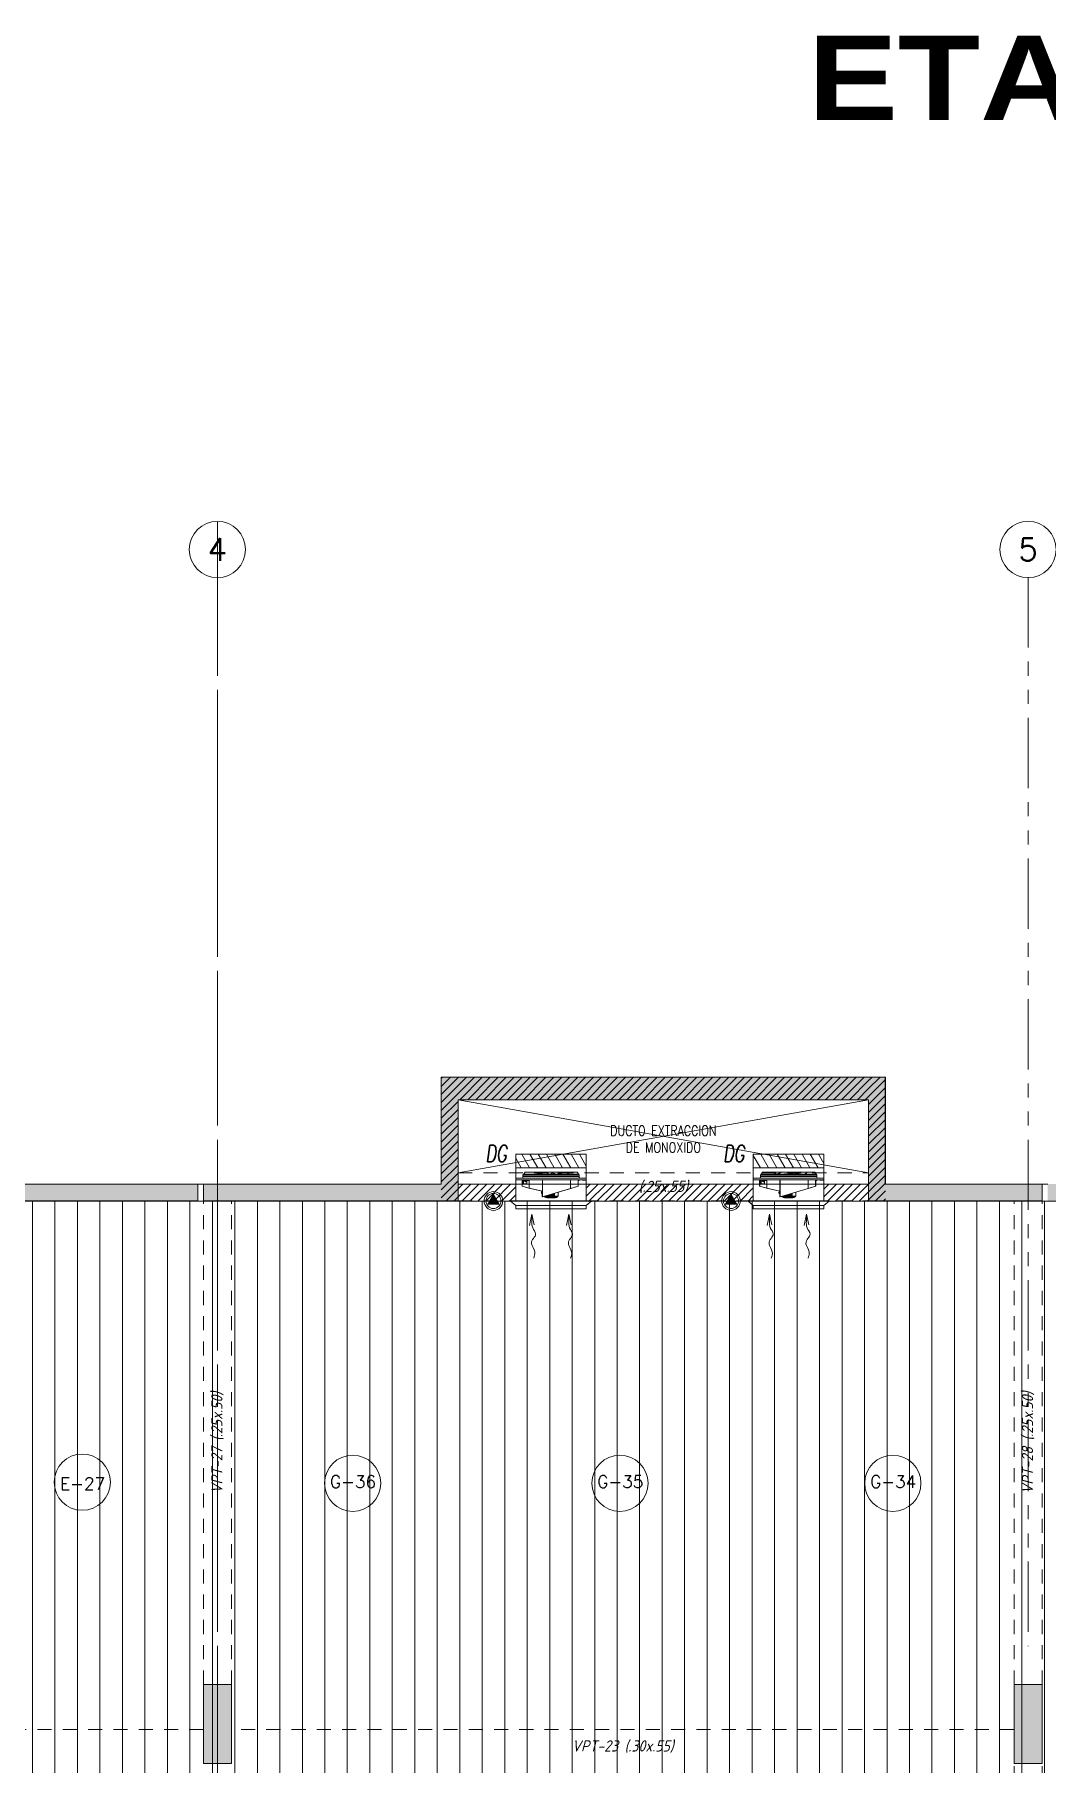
# Model space of a CAD drawing. Header units: millimetres. Extents: x 2085 to 2829, y 1352 to 1631.
# Drawn here: x 2133.4 to 2142.4, y 1454.09 to 1469.46 of the extents above; entities that cross this region are included whole.
import ezdxf
from ezdxf.enums import TextEntityAlignment as Align

# ---------------------------------------------------------------- set-up
doc = ezdxf.new("R2010")
doc.units = ezdxf.units.MM
for name, pattern in [('CENTER', [2, 1.25, -0.25, 0.25, -0.25]), ('HIDDEN', [0.375, 0.25, -0.125]), ('HIDDEN2', [0.1875, 0.125, -0.0625]), ('PHANTOM', [2.5, 1.25, -0.25, 0.25, -0.25, 0.25, -0.25]), ('PHANTOM2', [1.25, 0.625, -0.125, 0.125, -0.125, 0.125, -0.125])]:
    doc.linetypes.add(name, pattern=pattern)
doc.layers.get('0').update_dxf_attribs({"color": 251, "lineweight": 9})
for name, color, linetype, lineweight in [('A-EJES', 251, 'PHANTOM', 9), ('A-ESTRUCTURA-HATCH', 251, 'Continuous', 13), ('A-ESTRUCTURA-PLACAS', 251, 'Continuous', 13), ('A-ESTRUCTURA-VIGAS', 251, 'HIDDEN2', 13), ('A-HATCH', 251, 'Continuous', 9), ('A-LINEAS', 251, 'Continuous', 9), ('A-MUROS', 251, 'Continuous', 9), ('A-NUMERO ESTAC', 251, 'Continuous', 13), ('A-TEXTO-INDICACIONES', 251, 'Continuous', 13), ('A_30_Extractores', 251, 'Continuous', 13), ('L-03_EQUIP-ACCES', 251, 'Continuous', 13), ('L3 Equipos y Ductos', 251, 'Continuous', 13), ('L4 Linea mediana', 251, 'Continuous', 13), ('L6 Linea fina', 251, 'Continuous', 13), ('MURO CF 120', 251, 'Continuous', 13)]:
    doc.layers.add(name, color=color, linetype=linetype, lineweight=lineweight)
doc.layers.add('A-ETAPAS', color=251, linetype='Continuous', lineweight=9, plot=False)
doc.layers.add('A_50_Vigas Chata', color=251, linetype='HIDDEN', lineweight=13, plot=False)
doc.styles.add('APPIA -TEXTOS-GENERALES', font='isocp.shx', dxfattribs={"oblique": 15})
doc.styles.add('JNV ING', font='romans.shx', dxfattribs={"width": 0.7, "oblique": 8, "height": 0.15})
doc.styles.add('R160-75', font='ariblk.ttf', dxfattribs={"height": 0.6})
doc.styles.add('ROMANS', font='romans.shx', dxfattribs={"width": 0.8})
pattern_1 = [(45, (2210.24863, 1494.23531), (-0.03535534, 0.03535534), [])]

# ---------------------------------------------------------------- blocks, each defined once
blk = doc.blocks.new('EST P2')
at = {"layer": 'A-ESTRUCTURA-HATCH'}
h = blk.add_hatch(color=256, dxfattribs=at)
h.dxf.hatch_style = 1
h.paths.add_polyline_path([(-19.425, 5.95), (-23.374, 5.95), (-23.374, 5), (-25.49, 5), (-25.49, 4.85), (-23.224, 4.85), (-23.224, 5.75), (-19.575, 5.75), (-19.575, 4.85), (-18.03, 4.85), (-18.03, 5), (-19.425, 5)])
h.paths.add_polyline_path([(-25.54, 5), (-32.4, 5), (-32.4, 4.85), (-25.54, 4.85)])
h.paths.add_polyline_path([(-32.45, 5), (-39.91, 5), (-39.91, 4.85), (-32.45, 4.85)])
h.paths.add_polyline_path([(-39.96, 5), (-44.735, 5), (-44.735, 4.85), (-39.96, 4.85)])
h.paths.add_polyline_path([(-44.785, 5.05), (-45.035, 5.05), (-45.035, 0.15), (-47.24, 0.15), (-47.24, -0.15), (-44.785, -0.15)])
h.paths.add_polyline_path([(-46.99, -0.2), (-47.24, -0.2), (-47.24, -6.1), (-46.99, -6.1)])
h.paths.add_polyline_path([(-46.99, -6.15), (-47.24, -6.15), (-47.24, -11.4), (-46.99, -11.4)])
h.paths.add_polyline_path([(-39.96, -11.15), (-46.94, -11.15), (-46.94, -11.3), (-39.96, -11.3)])
h.paths.add_polyline_path([(-32.45, -11.15), (-39.91, -11.15), (-39.91, -11.3), (-32.45, -11.3)])
h.paths.add_polyline_path([(-25.54, -11.15), (-32.4, -11.15), (-32.4, -11.3), (-25.54, -11.3)])
h.paths.add_polyline_path([(-18.03, -11.15), (-25.49, -11.15), (-25.49, -11.3), (-18.03, -11.3)])
h.paths.add_polyline_path([(-11.12, -11.15), (-17.98, -11.15), (-17.98, -11.3), (-11.12, -11.3)])
h.paths.add_polyline_path([(-3.61, -11.15), (-11.07, -11.15), (-11.07, -11.3), (-3.61, -11.3)])
h.paths.add_polyline_path([(3.6, -11.15), (-3.56, -11.15), (-3.56, -11.3), (3.6, -11.3)])
h.paths.add_polyline_path([(12.2, -11.15), (3.65, -11.15), (3.65, -11.3), (12.2, -11.3)])
h.paths.add_polyline_path([(18.02, -11.15), (12.25, -11.15), (12.25, -11.3), (18.02, -11.3)])
h.paths.add_polyline_path([(23.02, -11.15), (18.07, -11.15), (18.07, -11.3), (23.02, -11.3)])
h.paths.add_polyline_path([(30.23, -11.15), (23.07, -11.15), (23.07, -11.3), (30.23, -11.3)])
h.paths.add_polyline_path([(35.53, -11.15), (30.28, -11.15), (30.28, -11.3), (35.53, -11.3)])
h.paths.add_polyline_path([(43.04, -11.15), (35.58, -11.15), (35.58, -11.3), (43.04, -11.3)])
h.paths.add_polyline_path([(49.95, -11.15), (43.09, -11.15), (43.09, -11.3), (49.95, -11.3)])
h.paths.add_polyline_path([(57.46, -11.15), (50, -11.15), (50, -11.3), (57.46, -11.3)])
h.paths.add_polyline_path([(64.37, -11.15), (57.51, -11.15), (57.51, -11.3), (64.37, -11.3)])
h.paths.add_polyline_path([(71.88, -11.15), (64.42, -11.15), (64.42, -11.3), (71.88, -11.3)])
h.paths.add_polyline_path([(59.801, -0.15), (60.001, -0.15, -0.616916), (65.272, 2.496), (65.272, -0.15), (65.422, -0.15), (65.422, 2.378, -0.221665), (66.601, -0.15), (66.801, -0.15, 0.99999)], flags=0)
h.paths.add_polyline_path([(72.801, -0.15), (73.001, -0.15, 1), (53.601, -0.15), (53.801, -0.15, -1)])
h.paths.add_polyline_path([(53.376, 5), (51.865, 5), (51.865, 4.85), (53.376, 4.85)])
h.paths.add_polyline_path([(51.865, 5), (47.915, 5), (47.915, -0.15), (50.25, -0.15), (50.25, 0), (48.065, 0), (48.065, 2.05), (50.015, 2.05), (50.015, 2.2), (48.065, 2.2), (48.065, 4.85), (51.715, 4.85), (51.715, 1.9), (51.865, 1.9), (51.865, 4.85), (51.865, 4.85)])
h.paths.add_polyline_path([(47.865, 5), (43.09, 5), (43.09, 4.85), (47.865, 4.85)])
h.paths.add_polyline_path([(43.04, 5), (35.58, 5), (35.58, 4.85), (43.04, 4.85)])
h.paths.add_polyline_path([(32.726, 5.95), (28.776, 5.95), (28.776, 5), (23.07, 5), (23.07, 4.85), (28.926, 4.85), (28.926, 5.75), (32.576, 5.75), (32.576, 4.85), (35.53, 4.85), (35.53, 5), (32.726, 5)])
h.paths.add_polyline_path([(23.02, 5), (18.07, 5), (18.07, 4.85), (23.02, 4.85)])
h.paths.add_polyline_path([(18.02, 5), (12.25, 5), (12.25, 4.85), (18.02, 4.85)])
h.paths.add_polyline_path([(12.2, 5), (5.876, 5), (5.876, 4.85), (12.2, 4.85)])
h.paths.add_polyline_path([(3.775, 5), (-3.56, 5), (-3.56, 4.85), (-0.175, 4.85), (-0.175, -0.151), (1.925, -0.151), (1.925, 0), (-0.025, 0), (-0.025, 2.05), (3.775, 2.05), (3.775, 2.2), (-0.025, 2.2), (-0.025, 4.85), (3.625, 4.85), (3.625, 3.2), (3.775, 3.2)])
h.paths.add_polyline_path([(-3.61, 5), (-11.07, 5), (-11.07, 4.85), (-3.61, 4.85)])
h.paths.add_polyline_path([(-11.12, 5), (-17.98, 5), (-17.98, 4.85), (-11.12, 4.85)])
h = blk.add_hatch(color=256, dxfattribs=at)
h.dxf.hatch_style = 1
h.paths.add_polyline_path([(-3.56, -6.15), (-3.31, -6.15), (-3.31, -6.85), (-3.56, -6.85)])
h.paths.add_polyline_path([(-3.56, 0.55), (-3.31, 0.55), (-3.31, -0.15), (-3.56, -0.15)])
h.paths.add_polyline_path([(-3.86, -6.15), (-3.61, -6.15), (-3.61, -6.85), (-3.86, -6.85)])
h.paths.add_polyline_path([(-3.86, 0.55), (-3.61, 0.55), (-3.61, -0.15), (-3.86, -0.15)])
h.paths.add_polyline_path([(-11.07, -6.15), (-10.82, -6.15), (-10.82, -6.85), (-11.07, -6.85)])
h.paths.add_polyline_path([(-11.07, 0.55), (-10.82, 0.55), (-10.82, -0.15), (-11.07, -0.15)])
h.paths.add_polyline_path([(-18.28, -6.15), (-18.03, -6.15), (-18.03, -6.85), (-18.28, -6.85)])
h.paths.add_polyline_path([(-18.28, 0.55), (-18.03, 0.55), (-18.03, -0.15), (-18.28, -0.15)])
h.paths.add_polyline_path([(-25.49, -6.15), (-25.24, -6.15), (-25.24, -6.85), (-25.49, -6.85)])
h.paths.add_polyline_path([(-25.49, 0.55), (-25.24, 0.55), (-25.24, -0.15), (-25.49, -0.15)])
h.paths.add_polyline_path([(-32.7, -6.15), (-32.45, -6.15), (-32.45, -6.85), (-32.7, -6.85)])
h.paths.add_polyline_path([(-32.7, 0.55), (-32.45, 0.55), (-32.45, -0.15), (-32.7, -0.15)])
h.paths.add_polyline_path([(-39.91, -6.15), (-39.66, -6.15), (-39.66, -6.85), (-39.91, -6.85)])
h.paths.add_polyline_path([(-39.91, 0.55), (-39.66, 0.55), (-39.66, -0.15), (-39.91, -0.15)])
h.paths.add_polyline_path([(3.65, -6.15), (3.9, -6.15), (3.9, -6.85), (3.65, -6.85)])
h.paths.add_polyline_path([(3.626, 0.55), (3.9, 0.55), (3.9, -0.15), (3.626, -0.15)])
h.paths.add_polyline_path([(42.79, -6.15), (43.04, -6.15), (43.04, -6.85), (42.79, -6.85)])
h.paths.add_polyline_path([(42.79, 0.55), (43.04, 0.55), (43.04, -0.15), (42.79, -0.15)])
h.paths.add_polyline_path([(35.58, -6.15), (35.83, -6.15), (35.83, -6.85), (35.58, -6.85)])
h.paths.add_polyline_path([(35.58, 0.55), (35.83, 0.55), (35.83, -0.15), (35.58, -0.15)])
h.paths.add_polyline_path([(35.28, -6.15), (35.53, -6.15), (35.53, -6.85), (35.28, -6.85)])
h.paths.add_polyline_path([(35.28, 0.55), (35.53, 0.55), (35.53, -0.15), (35.28, -0.15)])
h.paths.add_polyline_path([(30.28, -6.15), (30.53, -6.15), (30.53, -6.85), (30.28, -6.85)])
h.paths.add_polyline_path([(30.28, 0.55), (30.53, 0.55), (30.53, -0.15), (30.28, -0.15)])
h.paths.add_polyline_path([(23.07, -6.15), (23.32, -6.15), (23.32, -6.85), (23.07, -6.85)])
h.paths.add_polyline_path([(23.07, 0.55), (23.32, 0.55), (23.32, -0.15), (23.07, -0.15)])
h.paths.add_polyline_path([(18.07, -6.15), (18.32, -6.15), (18.32, -6.85), (18.07, -6.85)])
h.paths.add_polyline_path([(18.07, 0.55), (18.32, 0.55), (18.32, -0.15), (18.07, -0.15)])
h.paths.add_polyline_path([(10.86, -6.15), (11.11, -6.15), (11.11, -6.85), (10.86, -6.85)])
h.paths.add_polyline_path([(10.86, 0.55), (11.11, 0.55), (11.11, -0.15), (10.86, -0.15)])
h.paths.add_polyline_path([(71.63, -6.15), (71.88, -6.15), (71.88, -6.85), (71.63, -6.85)])
h.paths.add_polyline_path([(64.42, -6.15), (64.67, -6.15), (64.67, -6.85), (64.42, -6.85)])
h.paths.add_polyline_path([(57.21, -6.15), (57.46, -6.15), (57.46, -6.85), (57.21, -6.85)])
h.paths.add_polyline_path([(50, -6.15), (50.25, -6.15), (50.25, -6.85), (50, -6.85)])
at = {"layer": 'A-ESTRUCTURA-PLACAS'}
for points in [[(-19.425, 5), (-18.03, 5), (-18.03, 4.85), (-19.575, 4.85), (-19.575, 5.75), (-23.224, 5.75), (-23.224, 4.85), (-25.49, 4.85), (-25.49, 5), (-23.374, 5), (-23.374, 5.95), (-19.425, 5.95), (-19.425, 5)], [(-25.54, 5), (-25.54, 4.85), (-32.4, 4.85), (-32.4, 5), (-25.54, 5)]]:
    blk.add_lwpolyline(points, dxfattribs=at)
for points in [[(-19.425, 4.85), (-19.425, 4.85)], [(-25.49, 0.55), (-25.24, 0.55), (-25.24, -0.15), (-25.49, -0.15)], [(-18.28, 0.55), (-18.03, 0.55), (-18.03, -0.15), (-18.28, -0.15)]]:
    blk.add_lwpolyline(points, close=True, dxfattribs=at)
at = {"layer": 'A-ESTRUCTURA-VIGAS'}
for p, q in [((-23.224, 5.1), (-19.575, 5.1)), ((-23.224, 4.85), (-19.575, 4.85))]:
    blk.add_line(p, q, dxfattribs=at)
for points in [[(-25.49, 0.55), (-25.49, 4.85)], [(-25.24, 0.55), (-25.24, 4.85)], [(-18.28, 0.55), (-18.28, 4.85)], [(-18.03, 0.55), (-18.03, 4.85)], [(-25.49, 0.15), (-32.45, 0.15)], [(-18.28, 0.15), (-25.24, 0.15)], [(-18.28, -6.15), (-18.28, -0.15)], [(-18.03, -6.15), (-18.03, -0.15)]]:
    blk.add_lwpolyline(points, dxfattribs=at)
at = {"layer": 'A_50_Vigas Chata', "char_height": 0.1, "attachment_point": 5, "style": 'APPIA -TEXTOS-GENERALES'}
for s, insert in [('(.25x.55)', (-21.399, 4.975)), ('VPT-23 (.30x.55)', (-21.76, 0))]:
    blk.add_mtext(s, dxfattribs=dict(at, insert=insert))
at = {"layer": 'A_50_Vigas Chata', "char_height": 0.1, "attachment_point": 5, "rotation": 90, "style": 'APPIA -TEXTOS-GENERALES'}
for s, insert in [('VPT-27 (.25x.50)', (-25.365, 2.7)), ('VPT-28 (.25x.50)', (-18.155, 2.7))]:
    blk.add_mtext(s, dxfattribs=dict(at, insert=insert))
blk = doc.blocks.new('EJES 1P')
at = {"layer": 'A-EJES', "linetype": 'PHANTOM2'}
for points in [[(19.644, 5.345), (19.644, -4.158)], [(26.854, 5.345), (26.854, -4.158)]]:
    blk.add_lwpolyline(points, dxfattribs=at)
at = {"layer": 'A-EJES', "linetype": 'Continuous'}
for centre in [(19.644, 5.592), (26.854, 5.592)]:
    blk.add_circle(centre, 0.25, dxfattribs=at)
at = {"layer": 'A-EJES', "linetype": 'Continuous', "style": 'ROMANS'}
for s, p in [('4', (19.644, 5.592)), ('5', (26.854, 5.592))]:
    blk.add_text(s, height=0.2, dxfattribs=at).set_placement(p, align=Align.MIDDLE_CENTER)
blk = doc.blocks.new('HXT-500L')
at = {"layer": 'L-03_EQUIP-ACCES'}
for p, q in [((-171.553, 625.489), (-171.554, 625.489)), ((-171.554, 625.482), (-171.554, 625.482)), ((-171.554, 625.482), (-171.554, 625.481)), ((-171.554, 625.481), (-171.554, 625.481)), ((-171.554, 625.481), (-171.554, 625.459)), ((-171.554, 625.48), (-171.554, 625.48)), ((-171.554, 625.48), (-171.554, 625.479)), ((-171.554, 625.479), (-171.554, 625.478)), ((-171.554, 625.479), (-171.554, 625.479)), ((-171.554, 625.478), (-171.554, 625.478)), ((-171.554, 625.477), (-171.554, 625.478)), ((-171.554, 625.478), (-171.554, 625.478)), ((-171.554, 625.478), (-171.554, 625.478)), ((-171.554, 625.477), (-171.554, 625.477)), ((-171.554, 625.477), (-171.554, 625.477)), ((-171.554, 625.477), (-171.554, 625.476)), ((-171.554, 625.476), (-171.554, 625.476)), ((-171.554, 625.476), (-171.554, 625.475)), ((-171.554, 625.475), (-171.554, 625.475)), ((-171.554, 625.475), (-171.554, 625.474)), ((-171.554, 625.474), (-171.554, 625.474)), ((-171.554, 625.473), (-171.554, 625.474)), ((-171.554, 625.473), (-171.554, 625.473)), ((-171.554, 625.473), (-171.554, 625.472)), ((-171.554, 625.472), (-171.554, 625.472)), ((-171.554, 625.472), (-171.554, 625.472)), ((-171.554, 625.472), (-171.554, 625.472)), ((-171.554, 625.472), (-171.554, 625.471)), ((-171.554, 625.471), (-171.554, 625.471)), ((-171.554, 625.47), (-171.554, 625.471)), ((-171.554, 625.471), (-171.554, 625.471)), ((-171.554, 625.471), (-171.554, 625.471)), ((-171.554, 625.47), (-171.554, 625.47)), ((-171.554, 625.47), (-171.554, 625.47)), ((-171.554, 625.47), (-171.554, 625.47)), ((-171.554, 625.47), (-171.554, 625.469)), ((-171.554, 625.469), (-171.554, 625.469)), ((-171.554, 625.469), (-171.554, 625.469)), ((-171.554, 625.469), (-171.554, 625.469)), ((-171.554, 625.469), (-171.554, 625.469)), ((-171.554, 625.469), (-171.554, 625.469)), ((-171.554, 625.469), (-171.554, 625.469)), ((-171.554, 625.469), (-171.554, 625.469)), ((-171.554, 625.469), (-171.554, 625.469)), ((-171.554, 625.469), (-171.554, 625.469)), ((-171.554, 625.468), (-171.554, 625.468)), ((-171.554, 625.468), (-171.554, 625.468)), ((-171.554, 625.468), (-171.554, 625.468)), ((-171.554, 625.468), (-171.554, 625.468)), ((-171.554, 625.467), (-171.554, 625.467)), ((-171.554, 625.467), (-171.554, 625.467)), ((-171.554, 625.467), (-171.554, 625.467)), ((-171.554, 625.467), (-171.554, 625.466)), ((-171.554, 625.466), (-171.554, 625.466)), ((-171.554, 625.464), (-171.554, 625.464)), ((-171.554, 625.464), (-171.554, 625.463)), ((-171.554, 625.463), (-171.554, 625.463)), ((-171.554, 625.463), (-171.554, 625.461)), ((-171.554, 625.461), (-171.554, 625.461)), ((-171.554, 625.461), (-171.554, 625.461)), ((-171.554, 625.461), (-171.554, 625.461)), ((-171.554, 625.461), (-171.554, 625.461)), ((-171.554, 625.461), (-171.554, 625.461)), ((-171.554, 625.461), (-171.554, 625.461)), ((-171.554, 625.461), (-171.554, 625.461)), ((-171.554, 625.461), (-171.554, 625.461)), ((-171.554, 625.461), (-171.554, 625.461)), ((-171.554, 625.461), (-171.554, 625.461)), ((-171.554, 625.461), (-171.554, 625.461)), ((-171.554, 625.461), (-171.554, 625.461)), ((-171.554, 625.461), (-171.554, 625.461)), ((-171.554, 625.461), (-171.554, 625.461)), ((-171.554, 625.461), (-171.554, 625.461)), ((-171.554, 625.461), (-171.554, 625.461)), ((-171.554, 625.461), (-171.554, 625.461)), ((-171.554, 625.461), (-171.554, 625.461)), ((-171.554, 625.461), (-171.554, 625.461)), ((-171.554, 625.461), (-171.554, 625.461)), ((-171.554, 625.461), (-171.554, 625.461)), ((-171.554, 625.461), (-171.554, 625.461)), ((-171.554, 625.461), (-171.554, 625.461)), ((-171.554, 625.461), (-171.554, 625.461)), ((-171.554, 625.461), (-171.554, 625.461)), ((-171.554, 625.461), (-171.554, 625.461)), ((-171.554, 625.461), (-171.554, 625.461)), ((-171.554, 625.461), (-171.554, 625.461)), ((-171.554, 625.461), (-171.554, 625.461)), ((-171.554, 625.461), (-171.554, 625.461)), ((-171.554, 625.461), (-171.554, 625.461)), ((-171.554, 625.461), (-171.554, 625.461)), ((-171.554, 625.461), (-171.554, 625.461)), ((-171.554, 625.461), (-171.554, 625.461)), ((-171.554, 625.461), (-171.554, 625.461)), ((-171.554, 625.461), (-171.554, 625.461)), ((-171.554, 625.461), (-171.554, 625.461)), ((-171.554, 625.461), (-171.554, 625.461)), ((-171.554, 625.461), (-171.554, 625.461)), ((-171.554, 625.46), (-171.554, 625.46)), ((-171.554, 625.46), (-171.554, 625.46)), ((-171.554, 625.459), (-171.554, 625.459)), ((-171.554, 625.459), (-171.554, 625.457)), ((-171.554, 625.459), (-171.554, 625.459)), ((-171.553, 625.459), (-171.554, 625.459)), ((-171.554, 625.457), (-171.554, 625.457)), ((-171.553, 625.476), (-171.553, 625.489)), ((-171.553, 625.459), (-171.553, 625.474)), ((-171.554, 625.383), (-171.554, 625.383)), ((-171.557, 624.866), (-171.569, 624.866)), ((-171.557, 624.866), (-171.555, 624.866)), ((-171.556, 624.868), (-171.555, 624.868)), ((-171.555, 624.868), (-171.555, 624.868)), ((-171.554, 624.868), (-171.554, 624.868))]:
    blk.add_line(p, q, dxfattribs=at)
blk.add_arc((-171.556, 624.866), 0.00175, 74.0681, 180, dxfattribs=at)
for points, knots in [([(-171.554, 624.868), (-171.554, 624.868), (-171.554, 624.868), (-171.554, 624.868), (-171.554, 624.868), (-171.555, 624.868), (-171.555, 624.868)], [0, 0, 0, 0, 0.250006, 0.499998, 0.750003, 1, 1, 1, 1]), ([(-171.555, 624.866), (-171.555, 624.866), (-171.555, 624.866), (-171.554, 624.867), (-171.554, 624.867), (-171.554, 624.867), (-171.554, 624.867), (-171.554, 624.868), (-171.554, 624.868)], [0, 0, 0, 0, 0.1931915, 0.332491, 0.5000012, 0.6675015, 0.8068052, 1, 1, 1, 1])]:
    blk.add_open_spline(points, degree=3, knots=knots, dxfattribs=at)
for points in [[(-171.554, 624.868), (-171.555, 624.868)], [(-171.555, 624.868), (-171.555, 624.866)], [(-171.555, 624.868), (-171.554, 624.868)], [(-171.555, 624.868), (-171.555, 624.868)]]:
    blk.add_open_spline(points, degree=1, dxfattribs=at)
at = {"layer": 'L3 Equipos y Ductos'}
for p, q in [((-171.604, 625.429), (-171.604, 624.932)), ((-171.596, 625.43), (-171.596, 624.93)), ((-171.585, 625.43), (-171.585, 624.93)), ((-171.569, 624.866), (-171.569, 625.494)), ((-171.569, 625.494), (-171.557, 625.494)), ((-171.555, 625.494), (-171.557, 625.494)), ((-171.555, 625.492), (-171.556, 625.492)), ((-171.555, 624.868), (-171.555, 625.492)), ((-171.555, 625.492), (-171.555, 625.492)), ((-171.554, 625.494), (-171.554, 625.494)), ((-171.554, 625.494), (-171.554, 625.383)), ((-171.554, 625.494), (-171.554, 625.383)), ((-171.554, 625.451), (-171.554, 625.451)), ((-171.554, 625.445), (-171.554, 625.451)), ((-171.554, 625.451), (-171.554, 625.451)), ((-171.554, 625.445), (-171.554, 625.445)), ((-171.554, 625.445), (-171.554, 625.445)), ((-171.554, 625.44), (-171.554, 625.44)), ((-171.554, 625.433), (-171.554, 625.44)), ((-171.554, 625.433), (-171.554, 625.433)), ((-171.554, 625.428), (-171.554, 625.428)), ((-171.554, 625.425), (-171.554, 625.425)), ((-171.554, 625.423), (-171.554, 625.423)), ((-171.554, 625.422), (-171.554, 625.422)), ((-171.554, 625.421), (-171.54, 625.421)), ((-171.554, 625.42), (-171.54, 625.42)), ((-171.549, 625.421), (-171.549, 625.428)), ((-171.54, 625.421), (-171.499, 625.421)), ((-171.54, 625.42), (-171.499, 625.42)), ((-171.499, 625.421), (-171.499, 625.42)), ((-171.499, 625.421), (-171.477, 625.355)), ((-171.499, 625.42), (-171.477, 625.353)), ((-171.554, 624.868), (-171.554, 625.383)), ((-171.554, 625.353), (-171.54, 625.353)), ((-171.554, 625.353), (-171.54, 625.353)), ((-171.54, 625.353), (-171.477, 625.353)), ((-171.54, 625.353), (-171.477, 625.353)), ((-171.477, 625.355), (-171.477, 625.353)), ((-171.477, 625.355), (-171.404, 625.105)), ((-171.477, 625.355), (-171.477, 625.353)), ((-171.477, 625.353), (-171.404, 625.104)), ((-171.554, 625.104), (-171.404, 625.104)), ((-171.454, 625.103), (-171.554, 625.103)), ((-171.482, 624.985), (-171.549, 624.985)), ((-171.482, 624.985), (-171.549, 624.985)), ((-171.549, 624.954), (-171.549, 624.984)), ((-171.548, 624.969), (-171.548, 624.946)), ((-171.548, 624.946), (-171.548, 624.969)), ((-171.547, 624.965), (-171.547, 624.963)), ((-171.543, 624.965), (-171.547, 624.965)), ((-171.547, 624.963), (-171.547, 624.956)), ((-171.543, 624.963), (-171.547, 624.963)), ((-171.543, 624.963), (-171.543, 624.965)), ((-171.52, 624.965), (-171.543, 624.965)), ((-171.543, 624.964), (-171.543, 624.963)), ((-171.543, 624.956), (-171.543, 624.963)), ((-171.543, 624.963), (-171.543, 624.956)), ((-171.537, 624.962), (-171.537, 624.954)), ((-171.52, 624.935), (-171.52, 624.965)), ((-171.515, 624.932), (-171.515, 624.961)), ((-171.499, 624.924), (-171.482, 624.985)), ((-171.499, 624.922), (-171.482, 624.983)), ((-171.482, 624.985), (-171.454, 625.103)), ((-171.482, 624.983), (-171.454, 625.101)), ((-171.454, 625.103), (-171.454, 625.101)), ((-171.454, 625.102), (-171.404, 625.102)), ((-171.404, 625.105), (-171.404, 625.104)), ((-171.404, 625.105), (-171.404, 625.102)), ((-171.404, 625.102), (-171.404, 625.102)), ((-171.554, 624.932), (-171.515, 624.932)), ((-171.554, 624.924), (-171.499, 624.924)), ((-171.554, 624.922), (-171.499, 624.922)), ((-171.549, 624.938), (-171.549, 624.954)), ((-171.543, 624.956), (-171.547, 624.956)), ((-171.547, 624.956), (-171.547, 624.951)), ((-171.543, 624.951), (-171.547, 624.951)), ((-171.544, 624.935), (-171.544, 624.951)), ((-171.52, 624.935), (-171.544, 624.935)), ((-171.543, 624.951), (-171.543, 624.956)), ((-171.543, 624.956), (-171.543, 624.951)), ((-171.499, 624.924), (-171.499, 624.922))]:
    blk.add_line(p, q, dxfattribs=at)
at = {"layer": 'L3 Equipos y Ductos', "flags": 128}
for points in [[(-171.549, 625.428), (-171.549, 625.428), (-171.549, 625.429), (-171.55, 625.429), (-171.55, 625.43), (-171.551, 625.43), (-171.552, 625.43), (-171.553, 625.43), (-171.554, 625.43)], [(-171.549, 624.984), (-171.549, 624.984), (-171.549, 624.985), (-171.55, 624.985), (-171.55, 624.986), (-171.551, 624.986), (-171.552, 624.987), (-171.553, 624.987), (-171.554, 624.987)], [(-171.515, 624.961), (-171.516, 624.962), (-171.516, 624.963), (-171.516, 624.963), (-171.517, 624.964), (-171.518, 624.964), (-171.518, 624.964), (-171.519, 624.965), (-171.52, 624.965)], [(-171.549, 624.954), (-171.549, 624.955), (-171.549, 624.955), (-171.55, 624.956), (-171.55, 624.956), (-171.551, 624.957), (-171.552, 624.957), (-171.553, 624.957), (-171.554, 624.957)], [(-171.544, 624.935), (-171.545, 624.935), (-171.546, 624.935), (-171.547, 624.935), (-171.547, 624.936), (-171.548, 624.936), (-171.548, 624.937), (-171.549, 624.937), (-171.549, 624.938)], [(-171.515, 624.932), (-171.516, 624.932), (-171.516, 624.933), (-171.516, 624.933), (-171.517, 624.934), (-171.518, 624.934), (-171.518, 624.935), (-171.519, 624.935), (-171.52, 624.935)]]:
    blk.add_lwpolyline(points, dxfattribs=at)
at = {"layer": 'L3 Equipos y Ductos'}
for centre, radius, start, end in [((-171.594, 625.399), 0.0308, 92.5617, 108.6127), ((-171.585, 625.46), 0.03, 270, 303.389), ((-171.556, 625.494), 0.00175, 180, 285.9319), ((-171.548, 624.969), 0.00025, 0, 90), ((-171.544, 624.97), 0.0056, 229.9059, 269.7209), ((-171.594, 624.961), 0.0308, 251.3873, 267.4383), ((-171.585, 624.9), 0.03, 56.611, 90), ((-171.548, 624.946), 0.00025, 270, 0)]:
    blk.add_arc(centre, radius, start, end, dxfattribs=at)
for centre, major_axis, ratio, start_param, end_param in [((-171.547, 624.964), (0, 0.000546), 0.916174, 0, 1.570796), ((-171.547, 624.963), (0.0005, 0), 0.872058, 1.570796, 3.141593), ((-171.543, 624.964), (0, 0.000546), 0.916174, 4.712389, 6.283185), ((-171.543, 624.963), (0.0005, 0), 0.872058, 0, 1.570796), ((-171.547, 624.956), (0.0005, 0), 0.219437, 3.141593, 4.712389), ((-171.547, 624.951), (0, 0.000546), 0.916174, 1.570796, 3.141593), ((-171.543, 624.956), (0.0005, 0), 0.219437, 4.712389, 6.283185), ((-171.543, 624.951), (0, 0.000546), 0.916174, 3.141593, 4.712389)]:
    blk.add_ellipse(centre, major_axis=major_axis, ratio=ratio, start_param=start_param, end_param=end_param, dxfattribs=at)
for points in [[(-171.585, 625.43), (-171.596, 625.43)], [(-171.555, 625.494), (-171.555, 625.493)], [(-171.555, 625.492), (-171.554, 625.492)], [(-171.554, 625.492), (-171.555, 625.492)], [(-171.555, 625.492), (-171.555, 625.492)], [(-171.477, 625.355), (-171.477, 625.355)], [(-171.477, 625.353), (-171.477, 625.353)], [(-171.548, 624.969), (-171.549, 624.969)], [(-171.537, 624.962), (-171.543, 624.962)], [(-171.482, 624.985), (-171.482, 624.983)], [(-171.482, 624.985), (-171.482, 624.985)], [(-171.482, 624.985), (-171.482, 624.983)], [(-171.482, 624.983), (-171.482, 624.983)], [(-171.404, 625.105), (-171.404, 625.105)], [(-171.596, 624.93), (-171.585, 624.93)], [(-171.549, 624.946), (-171.548, 624.946)], [(-171.543, 624.954), (-171.537, 624.954)]]:
    blk.add_open_spline(points, degree=1, dxfattribs=at)
for points, knots in [([(-171.554, 625.493), (-171.554, 625.493), (-171.554, 625.493), (-171.554, 625.494), (-171.554, 625.494), (-171.555, 625.494), (-171.555, 625.494), (-171.555, 625.494)], [0, 0, 0, 0, 0.137861, 0.354203, 0.570558, 0.750476, 1, 1, 1, 1]), ([(-171.555, 625.492), (-171.555, 625.492), (-171.554, 625.492), (-171.554, 625.492), (-171.554, 625.492), (-171.554, 625.492), (-171.554, 625.492)], [0, 0, 0, 0, 0.249997, 0.500002, 0.749994, 1, 1, 1, 1]), ([(-171.404, 625.104), (-171.404, 625.104), (-171.404, 625.103), (-171.404, 625.103), (-171.404, 625.102), (-171.404, 625.102)], [0, 0, 0, 0, 0.260203, 0.520403, 1, 1, 1, 1])]:
    blk.add_open_spline(points, degree=3, knots=knots, dxfattribs=at)
at = {"layer": 'L4 Linea mediana'}
for p, q in [((-171.624, 625.409), (-171.624, 625.344)), ((-171.624, 625.344), (-171.624, 625.267)), ((-171.624, 625.267), (-171.624, 625.255)), ((-171.62, 625.344), (-171.62, 625.343)), ((-171.624, 625.246), (-171.624, 625.193)), ((-171.623, 625.193), (-171.624, 625.193)), ((-171.624, 625.116), (-171.624, 625.193)), ((-171.623, 625.116), (-171.624, 625.116)), ((-171.623, 625.116), (-171.623, 625.193)), ((-171.621, 625.198), (-171.621, 625.194)), ((-171.62, 625.199), (-171.62, 625.193)), ((-171.61, 625.199), (-171.604, 625.199)), ((-171.445, 625.244), (-171.409, 625.244)), ((-171.407, 625.211), (-171.435, 625.211)), ((-171.434, 625.207), (-171.407, 625.207)), ((-171.407, 625.201), (-171.432, 625.201)), ((-171.431, 625.197), (-171.407, 625.197)), ((-171.407, 625.191), (-171.429, 625.191)), ((-171.428, 625.188), (-171.407, 625.188)), ((-171.428, 625.187), (-171.407, 625.187)), ((-171.407, 625.181), (-171.426, 625.181)), ((-171.425, 625.177), (-171.407, 625.177)), ((-171.407, 625.171), (-171.423, 625.171)), ((-171.422, 625.167), (-171.407, 625.167)), ((-171.407, 625.161), (-171.42, 625.161)), ((-171.419, 625.157), (-171.407, 625.157)), ((-171.407, 625.151), (-171.417, 625.151)), ((-171.416, 625.147), (-171.407, 625.147)), ((-171.409, 625.13), (-171.411, 625.13)), ((-171.409, 625.244), (-171.409, 625.229)), ((-171.409, 625.24), (-171.404, 625.24)), ((-171.409, 625.229), (-171.409, 625.223)), ((-171.409, 625.223), (-171.404, 625.223)), ((-171.409, 625.223), (-171.409, 625.213)), ((-171.409, 625.213), (-171.409, 625.211)), ((-171.409, 625.147), (-171.409, 625.139)), ((-171.409, 625.139), (-171.409, 625.123)), ((-171.409, 625.139), (-171.404, 625.139)), ((-171.409, 625.124), (-171.409, 625.124)), ((-171.409, 625.122), (-171.404, 625.122)), ((-171.407, 625.211), (-171.404, 625.211)), ((-171.407, 625.207), (-171.407, 625.211)), ((-171.407, 625.197), (-171.407, 625.201)), ((-171.407, 625.188), (-171.407, 625.191)), ((-171.407, 625.187), (-171.407, 625.188)), ((-171.407, 625.177), (-171.407, 625.181)), ((-171.407, 625.167), (-171.407, 625.171)), ((-171.407, 625.157), (-171.407, 625.161)), ((-171.404, 625.151), (-171.407, 625.151)), ((-171.407, 625.147), (-171.407, 625.151)), ((-171.404, 625.24), (-171.404, 625.242)), ((-171.404, 625.24), (-171.404, 625.223)), ((-171.404, 625.223), (-171.404, 625.211)), ((-171.404, 625.151), (-171.404, 625.211)), ((-171.404, 625.151), (-171.404, 625.139)), ((-171.404, 625.139), (-171.404, 625.122)), ((-171.404, 625.12), (-171.404, 625.122)), ((-171.402, 625.181), (-171.402, 625.233)), ((-171.402, 625.129), (-171.402, 625.181)), ((-171.397, 625.181), (-171.397, 625.228)), ((-171.397, 625.134), (-171.397, 625.181)), ((-171.394, 625.181), (-171.394, 625.217)), ((-171.394, 625.145), (-171.394, 625.181)), ((-171.623, 625.107), (-171.624, 625.107)), ((-171.624, 624.953), (-171.624, 625.107)), ((-171.623, 624.953), (-171.623, 625.107)), ((-171.62, 625.108), (-171.62, 625.108)), ((-171.448, 625.101), (-171.434, 625.101)), ((-171.441, 625.1), (-171.447, 625.1)), ((-171.447, 625.1), (-171.447, 625.096)), ((-171.447, 625.1), (-171.447, 625.1)), ((-171.447, 625.1), (-171.447, 625.096)), ((-171.447, 625.096), (-171.441, 625.096)), ((-171.447, 625.096), (-171.447, 625.096)), ((-171.441, 625.096), (-171.446, 625.096)), ((-171.446, 625.096), (-171.446, 625.096)), ((-171.437, 625.094), (-171.445, 625.094)), ((-171.441, 625.1), (-171.441, 625.096)), ((-171.434, 625.1), (-171.441, 625.1)), ((-171.441, 625.096), (-171.434, 625.096)), ((-171.435, 625.096), (-171.441, 625.096)), ((-171.434, 625.1), (-171.434, 625.096)), ((-171.623, 624.953), (-171.624, 624.953)), ((-171.62, 624.946), (-171.62, 624.946))]:
    blk.add_line(p, q, dxfattribs=at)
for centre, radius, start, end in [((-171.604, 625.274), 0.00877, 219.6772, 257.7064), ((-171.602, 625.27), 0.00481, 190.7318, 217.6465), ((-171.606, 625.265), 0.000859, 27.8681, 76.7518), ((-171.601, 625.202), 0.0103, 112.6605, 149.297), ((-171.601, 625.16), 0.00926, 210.7031, 247.3395), ((-171.599, 625.225), 0.00921, 217.1866, 238.277), ((-171.6, 625.139), 0.00758, 123.6377, 143.1977), ((-171.606, 625.213), 0.000994, 291.3752, 338.5496), ((-171.606, 625.149), 0.00202, 31.3842, 68.3712), ((-171.607, 625.21), 0.00769, 69.3504, 71.3774), ((-171.602, 625.088), 0.0222, 249.5248, 261.2806), ((-171.596, 625.053), 0.0104, 144.0083, 171.3763), ((-171.606, 625.061), 0.0054, 73.4203, 84.0429)]:
    blk.add_arc(centre, radius, start, end, dxfattribs=at)
for centre, major_axis, ratio, start_param, end_param in [((-171.446, 625.1), (0, 0.0005), 0.999905, 0, 1.570796), ((-171.446, 625.1), (0.0005, 0), 0.999905, 1.570796, 3.141593), ((-171.446, 625.096), (0, 0.0005), 0.999905, 1.570796, 3.141593), ((-171.446, 625.096), (0.0005, 0), 0.999905, 3.141593, 4.712389), ((-171.441, 625.1), (0, 0.0005), 0.00019, 4.712389, 6.283185), ((-171.441, 625.096), (0, 0.0005), 0.00019, 3.141593, 4.712389), ((-171.435, 625.1), (0.0005, 0), 0.999905, 0, 1.570796), ((-171.435, 625.096), (0.0005, 0), 0.999905, 4.712389, 6.283185)]:
    blk.add_ellipse(centre, major_axis=major_axis, ratio=ratio, start_param=start_param, end_param=end_param, dxfattribs=at)
for points, knots in [([(-171.604, 625.423), (-171.604, 625.423), (-171.606, 625.423), (-171.61, 625.421), (-171.615, 625.419), (-171.619, 625.417), (-171.62, 625.417)], [0, 0, 0, 0, 0.07628, 0.384067, 0.692176, 1, 1, 1, 1]), ([(-171.62, 625.417), (-171.621, 625.416), (-171.622, 625.416), (-171.623, 625.413), (-171.624, 625.411), (-171.624, 625.41), (-171.624, 625.409)], [0, 0, 0, 0, 0.271463, 0.543163, 0.80826, 1, 1, 1, 1]), ([(-171.62, 625.343), (-171.621, 625.344), (-171.622, 625.345), (-171.623, 625.345), (-171.624, 625.345), (-171.624, 625.344), (-171.624, 625.344)], [0, 0, 0, 0, 0.271462, 0.543164, 0.808261, 1, 1, 1, 1]), ([(-171.624, 625.267), (-171.624, 625.266), (-171.624, 625.265), (-171.623, 625.263), (-171.622, 625.261), (-171.621, 625.259), (-171.62, 625.259)], [0, 0, 0, 0, 0.251739, 0.503308, 0.759639, 1, 1, 1, 1]), ([(-171.62, 625.344), (-171.62, 625.344), (-171.621, 625.345), (-171.622, 625.345), (-171.622, 625.345), (-171.622, 625.345)], [0, 0, 0, 0, 0.4406503, 0.8816803, 1, 1, 1, 1]), ([(-171.604, 625.324), (-171.605, 625.325), (-171.607, 625.33), (-171.612, 625.336), (-171.617, 625.341), (-171.62, 625.344)], [0, 0, 0, 0, 0.141353, 0.578669, 1, 1, 1, 1]), ([(-171.604, 625.323), (-171.604, 625.323), (-171.606, 625.326), (-171.61, 625.331), (-171.615, 625.338), (-171.619, 625.341), (-171.62, 625.343)], [0, 0, 0, 0, 0.07628, 0.384067, 0.692176, 1, 1, 1, 1]), ([(-171.607, 625.27), (-171.607, 625.27), (-171.608, 625.271), (-171.609, 625.271), (-171.609, 625.272), (-171.61, 625.272), (-171.61, 625.271), (-171.61, 625.27), (-171.61, 625.269), (-171.61, 625.269)], [0, 0, 0, 0, 0.085558, 0.309704, 0.431393, 0.553103, 0.679942, 0.908771, 1, 1, 1, 1]), ([(-171.61, 625.269), (-171.61, 625.267), (-171.609, 625.261), (-171.607, 625.249), (-171.606, 625.239), (-171.605, 625.233)], [0, 0, 0, 0, 0.157193, 0.519725, 1, 1, 1, 1]), ([(-171.606, 625.267), (-171.606, 625.267), (-171.605, 625.266), (-171.604, 625.266), (-171.604, 625.265)], [0, 0, 0, 0, 0.3386529, 1, 1, 1, 1]), ([(-171.605, 625.267), (-171.605, 625.267), (-171.605, 625.267), (-171.605, 625.266), (-171.605, 625.266)], [0, 0, 0, 0, 0.35782, 1, 1, 1, 1]), ([(-171.605, 625.265), (-171.605, 625.266), (-171.605, 625.266), (-171.605, 625.266), (-171.605, 625.266)], [0, 0, 0, 0, 0.977497, 1, 1, 1, 1]), ([(-171.605, 625.266), (-171.605, 625.265), (-171.605, 625.263), (-171.605, 625.259), (-171.604, 625.254), (-171.604, 625.252)], [0, 0, 0, 0, 0.091919, 0.459594, 1, 1, 1, 1]), ([(-171.624, 625.255), (-171.624, 625.254), (-171.624, 625.253), (-171.623, 625.25), (-171.622, 625.248), (-171.621, 625.248), (-171.62, 625.248)], [0, 0, 0, 0, 0.251739, 0.503309, 0.759639, 1, 1, 1, 1]), ([(-171.623, 625.25), (-171.623, 625.25), (-171.623, 625.249), (-171.624, 625.248), (-171.624, 625.247), (-171.624, 625.246)], [0, 0, 0, 0, 0.133006, 0.636114, 1, 1, 1, 1]), ([(-171.624, 625.193), (-171.624, 625.193), (-171.624, 625.194), (-171.623, 625.194), (-171.623, 625.194)], [0, 0, 0, 0, 0.656286, 1, 1, 1, 1]), ([(-171.62, 625.108), (-171.621, 625.109), (-171.622, 625.11), (-171.623, 625.113), (-171.624, 625.115), (-171.624, 625.115), (-171.624, 625.116)], [0, 0, 0, 0, 0.2714629, 0.5431624, 0.808261, 1, 1, 1, 1]), ([(-171.624, 625.107), (-171.624, 625.108), (-171.624, 625.109), (-171.623, 625.111), (-171.623, 625.112), (-171.623, 625.112)], [0, 0, 0, 0, 0.473129, 0.945939, 1, 1, 1, 1]), ([(-171.623, 625.193), (-171.623, 625.193), (-171.623, 625.194), (-171.622, 625.194), (-171.621, 625.194), (-171.62, 625.193), (-171.62, 625.193)], [0, 0, 0, 0, 0.25184, 0.503511, 0.759905, 1, 1, 1, 1]), ([(-171.62, 625.108), (-171.62, 625.109), (-171.621, 625.11), (-171.622, 625.113), (-171.623, 625.115), (-171.623, 625.116), (-171.623, 625.116)], [0, 0, 0, 0, 0.271383, 0.543, 0.808081, 1, 1, 1, 1]), ([(-171.62, 625.259), (-171.619, 625.257), (-171.616, 625.252), (-171.612, 625.246), (-171.609, 625.24), (-171.606, 625.235), (-171.605, 625.233)], [0, 0, 0, 0, 0.248881, 0.497758, 0.748881, 1, 1, 1, 1]), ([(-171.62, 625.248), (-171.619, 625.247), (-171.616, 625.246), (-171.613, 625.244), (-171.611, 625.243), (-171.611, 625.243)], [0, 0, 0, 0, 0.403735, 0.807464, 1, 1, 1, 1]), ([(-171.62, 625.193), (-171.618, 625.191), (-171.615, 625.188), (-171.611, 625.184), (-171.608, 625.179), (-171.605, 625.175), (-171.604, 625.174)], [0, 0, 0, 0, 0.2488952, 0.4977864, 0.7488949, 1, 1, 1, 1]), ([(-171.607, 625.219), (-171.607, 625.219), (-171.608, 625.217), (-171.609, 625.215), (-171.609, 625.213), (-171.61, 625.211), (-171.61, 625.21), (-171.61, 625.208), (-171.61, 625.208), (-171.61, 625.207)], [0, 0, 0, 0, 0.085559, 0.309704, 0.431393, 0.553103, 0.679942, 0.908771, 1, 1, 1, 1]), ([(-171.61, 625.207), (-171.61, 625.206), (-171.609, 625.203), (-171.608, 625.201), (-171.608, 625.199)], [0, 0, 0, 0, 0.329013, 1, 1, 1, 1]), ([(-171.604, 625.198), (-171.604, 625.198), (-171.605, 625.198), (-171.606, 625.198), (-171.607, 625.198), (-171.608, 625.198), (-171.609, 625.198), (-171.61, 625.198), (-171.611, 625.199), (-171.61, 625.199), (-171.61, 625.199)], [0, 0, 0, 0, 0.054996, 0.205138, 0.352743, 0.497456, 0.643434, 0.792819, 0.942532, 1, 1, 1, 1]), ([(-171.606, 625.143), (-171.606, 625.144), (-171.607, 625.145), (-171.608, 625.147), (-171.609, 625.149), (-171.609, 625.151), (-171.609, 625.153), (-171.61, 625.154), (-171.609, 625.155), (-171.609, 625.155)], [0, 0, 0, 0, 0.085762, 0.310249, 0.431944, 0.553658, 0.68038, 0.908893, 1, 1, 1, 1]), ([(-171.609, 625.155), (-171.609, 625.156), (-171.608, 625.159), (-171.606, 625.166), (-171.605, 625.171), (-171.604, 625.174)], [0, 0, 0, 0, 0.1572472, 0.5199039, 1, 1, 1, 1]), ([(-171.605, 625.212), (-171.605, 625.213), (-171.605, 625.213), (-171.605, 625.214), (-171.604, 625.216), (-171.604, 625.216), (-171.604, 625.217)], [0, 0, 0, 0, 0.266765, 0.533548, 0.800454, 1, 1, 1, 1]), ([(-171.604, 625.217), (-171.604, 625.216), (-171.605, 625.215), (-171.605, 625.214), (-171.605, 625.212), (-171.605, 625.212), (-171.605, 625.212)], [0, 0, 0, 0, 0.25573, 0.511438, 0.768074, 1, 1, 1, 1]), ([(-171.605, 625.212), (-171.605, 625.211), (-171.605, 625.21), (-171.605, 625.208), (-171.604, 625.205), (-171.604, 625.204)], [0, 0, 0, 0, 0.091919, 0.459594, 1, 1, 1, 1]), ([(-171.605, 625.151), (-171.605, 625.152), (-171.605, 625.153), (-171.604, 625.155), (-171.604, 625.156)], [0, 0, 0, 0, 0.270953, 1, 1, 1, 1]), ([(-171.604, 625.146), (-171.604, 625.147), (-171.604, 625.148), (-171.605, 625.149), (-171.605, 625.15), (-171.605, 625.151), (-171.605, 625.151)], [0, 0, 0, 0, 0.122894, 0.416108, 0.709289, 1, 1, 1, 1]), ([(-171.623, 625.107), (-171.623, 625.108), (-171.623, 625.109), (-171.622, 625.11), (-171.622, 625.111)], [0, 0, 0, 0, 0.627825, 1, 1, 1, 1]), ([(-171.604, 625.082), (-171.605, 625.084), (-171.607, 625.089), (-171.612, 625.097), (-171.617, 625.105), (-171.62, 625.108)], [0, 0, 0, 0, 0.141354, 0.578669, 1, 1, 1, 1]), ([(-171.604, 625.08), (-171.604, 625.081), (-171.606, 625.085), (-171.61, 625.091), (-171.615, 625.099), (-171.619, 625.105), (-171.62, 625.108)], [0, 0, 0, 0, 0.07628, 0.384067, 0.692176, 1, 1, 1, 1]), ([(-171.606, 625.054), (-171.606, 625.055), (-171.607, 625.055), (-171.608, 625.057), (-171.609, 625.058), (-171.609, 625.06), (-171.609, 625.063), (-171.61, 625.065), (-171.609, 625.067), (-171.609, 625.067)], [0, 0, 0, 0, 0.085762, 0.310249, 0.431945, 0.553658, 0.680381, 0.908893, 1, 1, 1, 1]), ([(-171.609, 625.067), (-171.609, 625.07), (-171.608, 625.076), (-171.608, 625.083), (-171.607, 625.087)], [0, 0, 0, 0, 0.433251, 1, 1, 1, 1]), ([(-171.605, 625.066), (-171.605, 625.067), (-171.605, 625.072), (-171.604, 625.077), (-171.604, 625.08)], [0, 0, 0, 0, 0.270953, 1, 1, 1, 1]), ([(-171.604, 625.06), (-171.604, 625.06), (-171.604, 625.061), (-171.605, 625.062), (-171.605, 625.064), (-171.605, 625.065), (-171.605, 625.066)], [0, 0, 0, 0, 0.1228947, 0.4161075, 0.7092898, 1, 1, 1, 1]), ([(-171.62, 624.946), (-171.621, 624.946), (-171.622, 624.947), (-171.623, 624.949), (-171.624, 624.951), (-171.624, 624.953), (-171.624, 624.953)], [0, 0, 0, 0, 0.271463, 0.543163, 0.808261, 1, 1, 1, 1]), ([(-171.62, 624.946), (-171.62, 624.946), (-171.621, 624.947), (-171.622, 624.949), (-171.623, 624.951), (-171.623, 624.953), (-171.623, 624.953)], [0, 0, 0, 0, 0.2713827, 0.5430008, 0.8080818, 1, 1, 1, 1]), ([(-171.604, 624.939), (-171.605, 624.939), (-171.607, 624.94), (-171.612, 624.942), (-171.617, 624.944), (-171.62, 624.946)], [0, 0, 0, 0, 0.141353, 0.578669, 1, 1, 1, 1]), ([(-171.604, 624.939), (-171.604, 624.939), (-171.606, 624.939), (-171.61, 624.941), (-171.615, 624.943), (-171.619, 624.945), (-171.62, 624.946)], [0, 0, 0, 0, 0.07628, 0.384067, 0.692176, 1, 1, 1, 1])]:
    blk.add_open_spline(points, degree=3, knots=knots, dxfattribs=at)
for points in [[(-171.622, 625.345), (-171.623, 625.345)], [(-171.604, 625.266), (-171.607, 625.27)], [(-171.604, 625.257), (-171.605, 625.265)], [(-171.622, 625.194), (-171.623, 625.194)], [(-171.62, 625.199), (-171.621, 625.198)], [(-171.61, 625.199), (-171.62, 625.199)], [(-171.604, 625.225), (-171.607, 625.219)], [(-171.604, 625.14), (-171.606, 625.143)], [(-171.605, 625.233), (-171.604, 625.232)], [(-171.604, 625.207), (-171.605, 625.212)], [(-171.604, 625.218), (-171.604, 625.217)], [(-171.404, 625.242), (-171.409, 625.242)], [(-171.408, 625.12), (-171.404, 625.12)], [(-171.402, 625.233), (-171.404, 625.239)], [(-171.404, 625.123), (-171.402, 625.129)], [(-171.397, 625.228), (-171.402, 625.233)], [(-171.402, 625.129), (-171.397, 625.134)], [(-171.394, 625.217), (-171.397, 625.217)], [(-171.397, 625.145), (-171.394, 625.145)], [(-171.604, 625.053), (-171.606, 625.054)], [(-171.448, 625.102), (-171.448, 625.101)], [(-171.445, 625.096), (-171.445, 625.094)], [(-171.437, 625.094), (-171.437, 625.096)], [(-171.434, 625.101), (-171.434, 625.102)]]:
    blk.add_open_spline(points, degree=1, dxfattribs=at)
blk = doc.blocks.new('flujo11')
at = {"layer": 'L6 Linea fina'}
for p, q in [((0, 0), (-0.02, -0.1)), ((0.021, -0.093), (0, 0))]:
    blk.add_line(p, q, dxfattribs=at)
blk.add_open_spline([(0, 0), (0.006, -0.043), (-0.016, -0.105), (0.061, -0.19), (-0.035, -0.24), (0.037, -0.331), (0.022, -0.372), (0.016, -0.39)], degree=3, knots=[0, 0, 0, 0, 0.0524684, 0.0807049, 0.1300475, 0.160067, 0.1839926, 0.1839926, 0.1839926, 0.1839926], dxfattribs=at)
blk = doc.blocks.new('PTO ELECT')
at = {"layer": 'A_30_Extractores', "ltscale": 1.5}
for radius in [0.0833, 0.0671]:
    blk.add_circle((-0.686, 0.089), radius, dxfattribs=at)
blk.add_solid([(-0.628, 0.056), (-0.744, 0.056), (-0.628, 0.056), (-0.686, 0.156)], dxfattribs=at)
blk = doc.blocks.new('EA-XX')
at = {"layer": 'A_30_Extractores', "ltscale": 0.5}
h = blk.add_hatch(dxfattribs=at)
h.set_pattern_fill('ANSI31', color=256, scale=0.02, angle=255)
h.set_pattern_definition([(300, (0.327596, 0.41483), (0.054993, 0.03175), [])])
h.paths.add_polyline_path([(0.628, 0.415), (0, 0.415), (0, 0.295), (0.628, 0.295)])
at = {"layer": 'A_30_Extractores', "ltscale": 1.5}
for p, q in [((0.678, 0), (-0.05, 0)), ((0, 0.06), (0, 0)), ((0.628, 0.06), (0.628, 0)), ((0.628, -0.04), (0.678, 0)), ((-0.05, 0), (0, -0.04)), ((0.628, -0.04), (0, -0.04)), ((0, -0.04), (0, -0.07)), ((0.628, -0.07), (0, -0.07)), ((0.628, -0.04), (0.628, -0.07))]:
    blk.add_line(p, q, dxfattribs=at)
at = {"layer": 'A_30_Extractores', "ltscale": 0.5}
blk.add_lwpolyline([(0.628, 0.415), (0, 0.415), (0, 0.295), (0.628, 0.295), (0.628, 0.415)], dxfattribs=at)
at = {"layer": 'A_30_Extractores'}
for points in [[(0, 0.295), (0, 0)], [(0.628, 0.295), (0.628, 0)]]:
    blk.add_lwpolyline(points, dxfattribs=at)
at = {"layer": 'A_30_Extractores', "rotation": 270}
blk.add_blockref('HXT-500L', (-624.866, -171.367), dxfattribs=at)
at = {"layer": 'A_30_Extractores'}
for name, p in [('PTO ELECT', (0.488, -0.089)), ('flujo11', (0.144, -0.118)), ('flujo11', (0.472, -0.118))]:
    blk.add_blockref(name, p, dxfattribs=at)
at = {"layer": 'A_30_Extractores', "ltscale": 1.5, "insert": (-0.268, 0.497), "char_height": 0.15, "attachment_point": 1, "style": 'JNV ING'}
blk.add_mtext_dynamic_manual_height_columns('DG', width=1.99485, gutter_width=0.75, heights=[0], dxfattribs=at)
blk = doc.blocks.new('A$C88182453')
at = {"layer": 'A_30_Extractores', "lineweight": 35}
blk.add_blockref('EA-XX', (-0.731, -0.072, 0), dxfattribs=at)
blk = doc.blocks.new('EJE')
at = {"linetype": 'Continuous'}
blk.add_circle((0, 0), 0.5, dxfattribs=at)
at = {"layer": 'A-TEXTO-INDICACIONES', "style": 'ROMANS'}
blk.add_attdef('EJE', text='', height=0.22, rotation=0, dxfattribs=at).set_placement((0.007, 0.028), align=Align.MIDDLE_CENTER)

msp = doc.modelspace()

# ---------------------------------------------------------------- hatches: boundary and pattern name
at = {"layer": 'A-HATCH'}
h = msp.add_hatch(dxfattribs=at)
h.set_pattern_fill('_USER', color=256, scale=0.2, angle=90, pattern_type=0)
h.set_pattern_definition([(90, (2156.78018, 1451.08745), (-0.2, 1e-17), [])])
h.paths.add_polyline_path([(2125.41, 1459.087), (2125.41, 1443.088), (2156.53, 1443.088), (2156.53, 1459.087)])
at = {"layer": 'MURO CF 120'}
h = msp.add_hatch(dxfattribs=at)
h.set_pattern_fill('_USER', color=256, scale=0.05, angle=45, style=0, pattern_type=0)
h.set_pattern_definition(pattern_1)
h.paths.add_polyline_path([(2137.166, 1459.087), (2137.016, 1459.087), (2137.016, 1460.188), (2137.166, 1460.188)])
h = msp.add_hatch(dxfattribs=at)
h.set_pattern_fill('_USER', color=256, scale=0.05, angle=45, style=0, pattern_type=0)
h.set_pattern_definition(pattern_1)
h.paths.add_polyline_path([(2140.816, 1460.187), (2137.166, 1460.188), (2137.166, 1459.988), (2140.816, 1459.988)])
h = msp.add_hatch(dxfattribs=at)
h.set_pattern_fill('_USER', color=256, scale=0.05, angle=45, style=0, pattern_type=0)
h.set_pattern_definition(pattern_1)
h.paths.add_polyline_path([(2140.816, 1459.087), (2140.966, 1459.087), (2140.966, 1460.187), (2140.816, 1460.187)])
h = msp.add_hatch(dxfattribs=at)
h.set_pattern_fill('_USER', color=256, scale=0.05, angle=45, style=0, pattern_type=0)
h.set_pattern_definition(pattern_1)
h.paths.add_polyline_path([(2137.677, 1459.237), (2137.166, 1459.238), (2137.166, 1459.087), (2137.677, 1459.087)])
h = msp.add_hatch(dxfattribs=at)
h.set_pattern_fill('_USER', color=256, scale=0.05, angle=45, style=0, pattern_type=0)
h.set_pattern_definition(pattern_1)
h.paths.add_polyline_path([(2139.791, 1459.237), (2138.305, 1459.238), (2138.305, 1459.083), (2139.791, 1459.083)])
h = msp.add_hatch(dxfattribs=at)
h.set_pattern_fill('_USER', color=256, scale=0.05, angle=45, style=0, pattern_type=0)
h.set_pattern_definition(pattern_1)
h.paths.add_polyline_path([(2140.816, 1459.237), (2140.418, 1459.238), (2140.418, 1459.089), (2140.816, 1459.089)])

# ---------------------------------------------------------------- linework, layer by layer
for p, q in [((2137.166, 1459.988), (2140.816, 1459.338)), ((2140.816, 1459.988), (2137.166, 1459.338))]:
    msp.add_line(p, q)
at = {"layer": 'A-ETAPAS', "linetype": 'CENTER'}
msp.add_line((2135.025, 1465.13), (2135.025, 1440.639), dxfattribs=at)
at = {"layer": 'A-ETAPAS', "color": 4, "linetype": 'CENTER'}
msp.add_line((2135.026, 1465.13), (2135.026, 1440.64), dxfattribs=at)
at = {"layer": 'A-LINEAS'}
msp.add_lwpolyline([(2125.41, 1459.087), (2125.41, 1443.088), (2156.53, 1443.088), (2156.53, 1459.087)], close=True, dxfattribs=at)
at = {"layer": 'A-MUROS'}
for p, q in [((2137.016, 1459.287), (2137.016, 1460.188)), ((2137.016, 1460.188), (2140.966, 1460.188)), ((2140.966, 1459.238), (2140.966, 1460.188)), ((2137.166, 1459.087), (2137.166, 1459.988)), ((2137.166, 1459.988), (2140.816, 1459.988)), ((2140.816, 1459.087), (2140.816, 1459.988)), ((2137.016, 1459.238), (2115.605, 1459.238)), ((2140.816, 1459.238), (2137.166, 1459.238)), ((2142.41, 1459.238), (2140.966, 1459.238)), ((2115.605, 1459.087), (2160.215, 1459.087))]:
    msp.add_line(p, q, dxfattribs=at)
for points in [[(2134.9, 1454.088), (2135.15, 1454.088), (2135.15, 1454.788), (2134.9, 1454.788)], [(2142.11, 1454.088), (2142.36, 1454.088), (2142.36, 1454.788), (2142.11, 1454.788)]]:
    msp.add_lwpolyline(points, close=True, dxfattribs=at)

# ---------------------------------------------------------------- block references
for name, p in [('EJES 1P', (2115.381, 1459.288)), ('EST P2', (2160.39, 1454.238))]:
    msp.add_blockref(name, p)
at = {"color": 2}
for p in [(2138.409, 1459.16, 0), (2140.522, 1459.16, 0)]:
    msp.add_blockref('A$C88182453', p, dxfattribs=at)
at = {"layer": 'A-NUMERO ESTAC'}
ref = msp.add_blockref('EJE', (2133.823, 1456.588), dxfattribs=dict(at, xscale=-0.5, yscale=0.5, zscale=0.5, rotation=180))
ref.add_attrib('EJE', 'E-27', dxfattribs={"layer": 'A-TEXTO-INDICACIONES', "height": 0.11, "rotation": 360, "style": 'ROMANS'}).set_placement((2133.826, 1456.574), align=Align.MIDDLE_CENTER)
at = {"layer": 'A-NUMERO ESTAC', "xscale": 0.5, "yscale": 0.5, "zscale": 0.5}
for p, values in [((2136.228, 1456.578), {'EJE': 'G-36'}), ((2138.605, 1456.578), {'EJE': 'G-35'}), ((2141.032, 1456.578), {'EJE': 'G-34'})]:
    msp.add_blockref('EJE', p, dxfattribs=at).add_auto_attribs(values)

# ---------------------------------------------------------------- texts
at = {"layer": 'A-ETAPAS', "style": 'R160-75'}
msp.add_text('ETAPA V - TORRE G', height=0.75, dxfattribs=at).set_placement((2146.139, 1468.697), align=Align.CENTER)
at = {"layer": 'A-TEXTO-INDICACIONES', "insert": (2138.991, 1459.638, 0), "char_height": 0.09, "width": 1.07385, "attachment_point": 5, "style": 'ROMANS'}
for s in ['DUCTO EXTRACCION DE MONOXIDO{\\Q15; }', 'DUCTO EXTRACCION DE MONOXIDO{\\Q1; }']:
    msp.add_mtext(s, dxfattribs=at)

doc.saveas('drawing.dxf')
